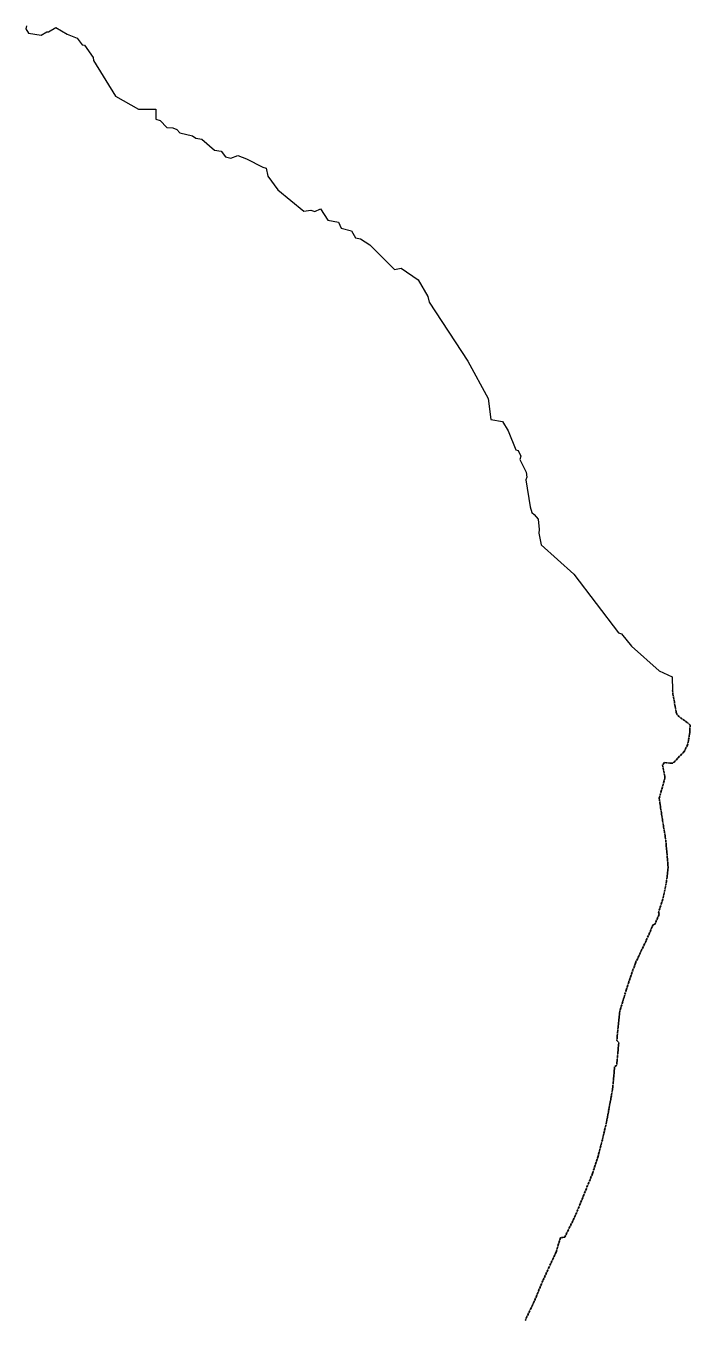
# Model space of a CAD drawing. Extents: x 525858 to 564773, y 2370984 to 2400075.
# Drawn here: x 533164 to 537283, y 2392049 to 2400075 of the extents above; entities that cross this region are included whole.
import ezdxf

# ---------------------------------------------------------------- set-up
doc = ezdxf.new("R2010")
doc.units = 0
doc.linetypes.add('CENTER', pattern=[2, 1.25, -0.25, 0.25, -0.25])
doc.layers.add('pipe_cen', color=1, linetype='CENTER')

msp = doc.modelspace()

# ---------------------------------------------------------------- linework, layer by layer
at = {"layer": 'pipe_cen', "linetype": 'Continuous', "lineweight": -3}
msp.add_lwpolyline([(533167.773534, 2400075.000684), (533164.201222, 2400056.514045), (533181.092127, 2400030.470376), (533258.28762, 2400016.685518), (533294.808201, 2400037.918458), (533304.846035, 2400037.895756), (533349.066076, 2400065.195829), (533420.727453, 2400023.913293), (533481.786903, 2399999.136846), (533512.956662, 2399957.229981), (533528.380638, 2399954.920863), (533581.956014, 2399878.310664), (533582.635694, 2399861.221643), (533720.595456, 2399640.182984), (533862.102215, 2399557.561069), (533970.868144, 2399558.643623), (533969.986082, 2399496.561549), (533997.688475, 2399489.129137), (534037.326961, 2399445.735904), (534075.526249, 2399443.348529), (534101.058059, 2399433.420018), (534118.534513, 2399412.448067), (534197.353862, 2399393.149083), (534217.622972, 2399379.136604), (534256.007255, 2399373.013872), (534333.469333, 2399305.215848), (534375.931822, 2399297.664282), (534401.304596, 2399262.200816), (534434.126551, 2399254.212209), (534478.90317, 2399270.879163), (534532.52606, 2399250.937624), (534633.316948, 2399198.951371), (534653.787866, 2399192.676625), (534665.575529, 2399143.414212), (534727.538807, 2399058.002226), (534888.651367, 2398925.237008), (534930.592361, 2398931.232403), (534956.791851, 2398923.365167), (534990.808014, 2398939.685758), (535035.69568, 2398871.025591), (535102.06786, 2398857.72136), (535118.394567, 2398821.598885), (535184.343813, 2398805.105219), (535207.697678, 2398759.734868), (535239.299703, 2398753.827237), (535296.789671, 2398717.929027), (535449.443898, 2398564.400597), (535491.206547, 2398571.71108), (535596.409865, 2398500.035988), (535655.753992, 2398396.445234), (535664.765384, 2398361.870116), (535904.466446, 2397996.124596), (536031.31996, 2397765.158935), (536048.042074, 2397634.6144), (536118.975855, 2397622.744967), (536154.599485, 2397564.142582), (536202.891873, 2397446.20789), (536217.31746, 2397442.682646), (536232.488029, 2397405.893425), (536227.758364, 2397385.481509), (536266.314443, 2397308.340551), (536271.192653, 2397277.106172), (536264.45333, 2397259.617753), (536291.371108, 2397091.883979), (536302.068976, 2397057.488452), (536316.289882, 2397045.556287), (536341.502719, 2397015.780747), (536346.552803, 2396952.232286), (536344.70802, 2396929.51929), (536359.418991, 2396856.56173), (536562.700628, 2396675.20159), (536838.41113, 2396310.548572), (536858.764813, 2396305.665377), (536918.989844, 2396228.812884), (537092.16601, 2396075.233928), (537170.950614, 2396039.419524), (537173.442551, 2395952.708928)], dxfattribs=at)
msp.add_lwpolyline([(533167.773534, 2400075.000684), (533164.201222, 2400056.514045), (533181.092127, 2400030.470376), (533258.28762, 2400016.685518), (533294.808201, 2400037.918458), (533304.846035, 2400037.895756), (533349.066076, 2400065.195829), (533420.727453, 2400023.913293), (533481.786903, 2399999.136846), (533512.956662, 2399957.229981), (533528.380638, 2399954.920863), (533581.956014, 2399878.310664), (533582.635694, 2399861.221643), (533720.595456, 2399640.182984), (533862.102215, 2399557.561069), (533970.868144, 2399558.643623), (533969.986082, 2399496.561549), (533997.688475, 2399489.129137), (534037.326961, 2399445.735904), (534075.526249, 2399443.348529), (534101.058059, 2399433.420018), (534118.534513, 2399412.448067), (534197.353862, 2399393.149083), (534217.622972, 2399379.136604), (534256.007255, 2399373.013872), (534333.469333, 2399305.215848), (534375.931822, 2399297.664282), (534401.304596, 2399262.200816), (534434.126551, 2399254.212209), (534478.90317, 2399270.879163), (534532.52606, 2399250.937624), (534633.316948, 2399198.951371), (534653.787866, 2399192.676625), (534665.575529, 2399143.414212), (534727.538807, 2399058.002226), (534888.651367, 2398925.237008), (534930.592361, 2398931.232403), (534956.791851, 2398923.365167), (534990.808014, 2398939.685758), (535035.69568, 2398871.025591), (535102.06786, 2398857.72136), (535118.394567, 2398821.598885), (535184.343813, 2398805.105219), (535207.697678, 2398759.734868), (535239.299703, 2398753.827237), (535296.789671, 2398717.929027), (535449.443898, 2398564.400597), (535491.206547, 2398571.71108), (535596.409865, 2398500.035988), (535655.753992, 2398396.445234), (535664.765384, 2398361.870116), (535904.466446, 2397996.124596), (536031.31996, 2397765.158935), (536048.042074, 2397634.6144), (536118.975855, 2397622.744967), (536154.599485, 2397564.142582), (536202.891873, 2397446.20789), (536217.31746, 2397442.682646), (536232.488029, 2397405.893425), (536227.758364, 2397385.481509), (536266.314443, 2397308.340551), (536271.192653, 2397277.106172), (536264.45333, 2397259.617753), (536291.371108, 2397091.883979), (536302.068976, 2397057.488452), (536316.289882, 2397045.556287), (536341.502719, 2397015.780747), (536346.552803, 2396952.232286), (536344.70802, 2396929.51929), (536359.418991, 2396856.56173), (536562.700628, 2396675.20159), (536838.41113, 2396310.548572), (536858.764813, 2396305.665377), (536918.989844, 2396228.812884), (537092.16601, 2396075.233928), (537170.950614, 2396039.419524), (537173.442551, 2395952.708928)], dxfattribs=at)
msp.add_lwpolyline([(533167.773534, 2400075.000684), (533164.201222, 2400056.514045), (533181.092127, 2400030.470376), (533258.28762, 2400016.685518), (533294.808201, 2400037.918458), (533304.846035, 2400037.895756), (533349.066076, 2400065.195829), (533420.727453, 2400023.913293), (533481.786903, 2399999.136846), (533512.956662, 2399957.229981), (533528.380638, 2399954.920863), (533581.956014, 2399878.310664), (533582.635694, 2399861.221643), (533720.595456, 2399640.182984), (533862.102215, 2399557.561069), (533970.868144, 2399558.643623), (533969.986082, 2399496.561549), (533997.688475, 2399489.129137), (534037.326961, 2399445.735904), (534075.526249, 2399443.348529), (534101.058059, 2399433.420018), (534118.534513, 2399412.448067), (534197.353862, 2399393.149083), (534217.622972, 2399379.136604), (534256.007255, 2399373.013872), (534333.469333, 2399305.215848), (534375.931822, 2399297.664282), (534401.304596, 2399262.200816), (534434.126551, 2399254.212209), (534478.90317, 2399270.879163), (534532.52606, 2399250.937624), (534633.316948, 2399198.951371), (534653.787866, 2399192.676625), (534665.575529, 2399143.414212), (534727.538807, 2399058.002226), (534888.651367, 2398925.237008), (534930.592361, 2398931.232403), (534956.791851, 2398923.365167), (534990.808014, 2398939.685758), (535035.69568, 2398871.025591), (535102.06786, 2398857.72136), (535118.394567, 2398821.598885), (535184.343813, 2398805.105219), (535207.697678, 2398759.734868), (535239.299703, 2398753.827237), (535296.789671, 2398717.929027), (535449.443898, 2398564.400597), (535491.206547, 2398571.71108), (535596.409865, 2398500.035988), (535655.753992, 2398396.445234), (535664.765384, 2398361.870116), (535904.466446, 2397996.124596), (536031.31996, 2397765.158935), (536048.042074, 2397634.6144), (536118.975855, 2397622.744967), (536154.599485, 2397564.142582), (536202.891873, 2397446.20789), (536217.31746, 2397442.682646), (536232.488029, 2397405.893425), (536227.758364, 2397385.481509), (536266.314443, 2397308.340551), (536271.192653, 2397277.106172), (536264.45333, 2397259.617753), (536291.371108, 2397091.883979), (536302.068976, 2397057.488452), (536316.289882, 2397045.556287), (536341.502719, 2397015.780747), (536346.552803, 2396952.232286), (536344.70802, 2396929.51929), (536359.418991, 2396856.56173), (536562.700628, 2396675.20159), (536838.41113, 2396310.548572), (536858.764813, 2396305.665377), (536918.989844, 2396228.812884), (537092.16601, 2396075.233928), (537170.950614, 2396039.419524), (537173.442551, 2395952.708928)], dxfattribs=at)
at = {"layer": 'pipe_cen', "linetype": 'CENTER', "lineweight": 35, "ltscale": 10}
msp.add_lwpolyline([(537173.442551, 2395952.708928), (537197.245615, 2395816.42929), (537208.344512, 2395797.261371), (537283.234021, 2395740.962306), (537280.171646, 2395682.808067), (537267.750026, 2395617.569499), (537246.031514, 2395575.021016), (537176.842334, 2395502.552442), (537123.561597, 2395506.376511), (537112.706949, 2395491.969323), (537127.334378, 2395412.24953), (537091.838157, 2395286.066788), (537106.164384, 2395186.289627), (537125.913307, 2395065.806465), (537132.511134, 2395025.055443), (537135.70065, 2394989.273136), (537147.107242, 2394857.028327), (537135.077336, 2394757.770061), (537113.935996, 2394659.398358), (537087.906867, 2394581.579856), (537091.674656, 2394565.740837), (537064.675205, 2394504.014541), (537053.54176, 2394500.71142), (537047.594543, 2394487.402978), (537009.674119, 2394401.054582), (536944.506261, 2394263.79239), (536902.253221, 2394145.735255), (536889.137325, 2394100.81669), (536846.379246, 2393964.755966), (536832.848542, 2393825.184387), (536829.166408, 2393784.190431), (536841.058364, 2393769.830123), (536827.567282, 2393627.77319), (536814.790484, 2393620.972635), (536808.60422, 2393547.167139), (536801.924675, 2393479.176593), (536765.159528, 2393278.708117), (536738.979003, 2393168.364276), (536712.971475, 2393066.440168), (536678.116394, 2392958.696373), (536632.744753, 2392847.38412), (536572.547735, 2392699.676377), (536505.75156, 2392563.30511), (536479.38781, 2392560.007272), (536451.924395, 2392471.07756), (536370.933498, 2392295.921929), (536315.885845, 2392164.115686), (536262.878202, 2392052.831889), (536263.846189, 2392047.448219)], dxfattribs=at)

doc.saveas('drawing.dxf')
